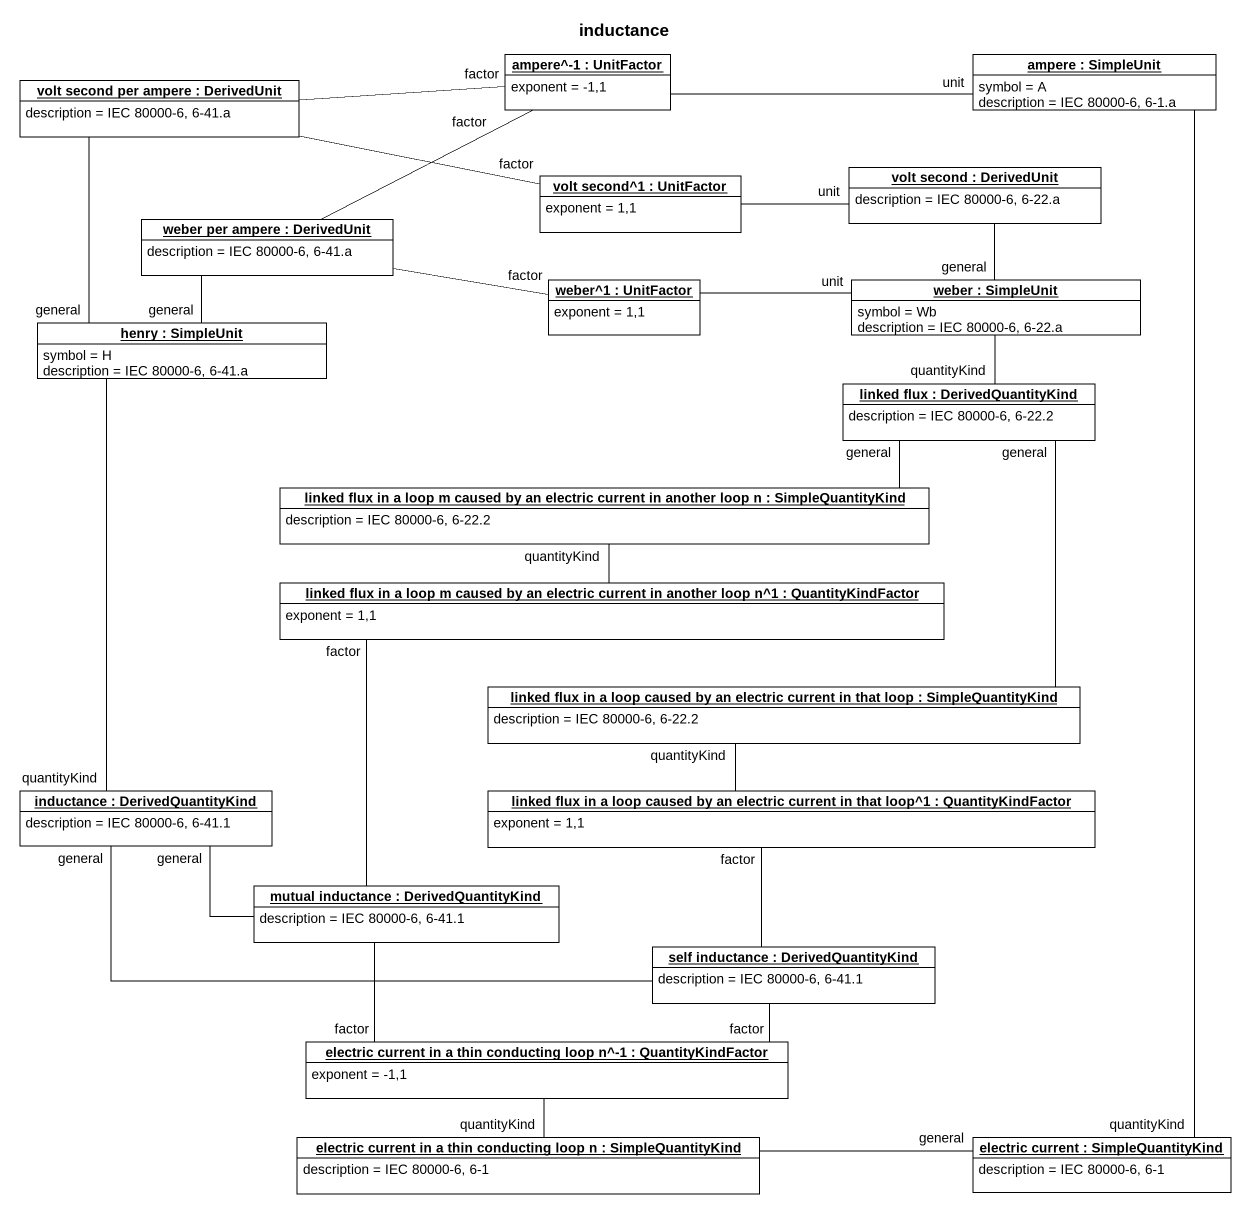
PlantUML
@startuml
title inductance
hide circle
hide empty members
object "ampere^-1 : UnitFactor" as ampere_1 #FFFFFF {
  exponent = -1,1
}
object "ampere : SimpleUnit" as ampere #FFFFFF {
  symbol = A
  description = IEC 80000-6, 6-1.a
}
object "volt second per ampere : DerivedUnit" as volt_second_per_ampere #FFFFFF {
  description = IEC 80000-6, 6-41.a
}
object "volt second^1 : UnitFactor" as volt_second_1 #FFFFFF {
  exponent = 1,1
}
object "volt second : DerivedUnit" as volt_second #FFFFFF {
  description = IEC 80000-6, 6-22.a
}
object "weber per ampere : DerivedUnit" as weber_per_ampere #FFFFFF {
  description = IEC 80000-6, 6-41.a
}
object "weber^1 : UnitFactor" as weber_1 #FFFFFF {
  exponent = 1,1
}
object "weber : SimpleUnit" as weber #FFFFFF {
  symbol = Wb
  description = IEC 80000-6, 6-22.a
}
object "henry : SimpleUnit" as henry #FFFFFF {
  symbol = H
  description = IEC 80000-6, 6-41.a
}
object "linked flux : DerivedQuantityKind" as linked_flux #FFFFFF {
  description = IEC 80000-6, 6-22.2
}
object "linked flux in a loop m caused by an electric current in another loop n : SimpleQuantityKind" as linked_flux_in_a_loop_m #FFFFFF {
  description = IEC 80000-6, 6-22.2
}
object "linked flux in a loop m caused by an electric current in another loop n^1 : QuantityKindFactor" as linked_flux_in_a_loop_m_2 #FFFFFF {
  exponent = 1,1
}
object "linked flux in a loop caused by an electric current in that loop : SimpleQuantityKind" as linked_flux_in_a_loop #FFFFFF {
  description = IEC 80000-6, 6-22.2
}
object "inductance : DerivedQuantityKind" as inductance #FFFFFF {
  description = IEC 80000-6, 6-41.1
}
object "linked flux in a loop caused by an electric current in that loop^1 : QuantityKindFactor" as linked_flux_in_a_loop_2 #FFFFFF {
  exponent = 1,1
}
object "mutual inductance : DerivedQuantityKind" as mutual_inductance #FFFFFF {
  description = IEC 80000-6, 6-41.1
}
object "self inductance : DerivedQuantityKind" as self_inductance #FFFFFF {
  description = IEC 80000-6, 6-41.1
}
object "electric current in a thin conducting loop n^-1 : QuantityKindFactor" as electric_current_in_a_thin #FFFFFF {
  exponent = -1,1
}
object "electric current in a thin conducting loop n : SimpleQuantityKind" as electric_current_in_a_thin_2 #FFFFFF {
  description = IEC 80000-6, 6-1
}
object "electric current : SimpleQuantityKind" as electric_current #FFFFFF {
  description = IEC 80000-6, 6-1
}
ampere_1 -left- volt_second_per_ampere : factor
ampere_1 -left- weber_per_ampere : factor
ampere -left- ampere_1 : unit
ampere -- electric_current : quantityKind
volt_second_1 -left- volt_second_per_ampere : factor
volt_second -left- volt_second_1 : unit
weber_1 -left- weber_per_ampere : factor
weber -up- volt_second : general
weber -left- weber_1 : unit
weber -- linked_flux : quantityKind
henry -up- volt_second_per_ampere : general
henry -up- weber_per_ampere : general
henry -- inductance : quantityKind
linked_flux_in_a_loop_m -right- linked_flux : general
linked_flux_in_a_loop_m -- linked_flux_in_a_loop_m_2 : quantityKind
linked_flux_in_a_loop_m_2 -- mutual_inductance : factor
linked_flux_in_a_loop -up- linked_flux : general
linked_flux_in_a_loop -- linked_flux_in_a_loop_2 : quantityKind
linked_flux_in_a_loop_2 -- self_inductance : factor
mutual_inductance -left- inductance : general
self_inductance -left- inductance : general
electric_current_in_a_thin -up- mutual_inductance : factor
electric_current_in_a_thin -right- self_inductance : factor
electric_current_in_a_thin_2 -up- electric_current_in_a_thin : quantityKind
electric_current_in_a_thin_2 -right- electric_current : general
@enduml
